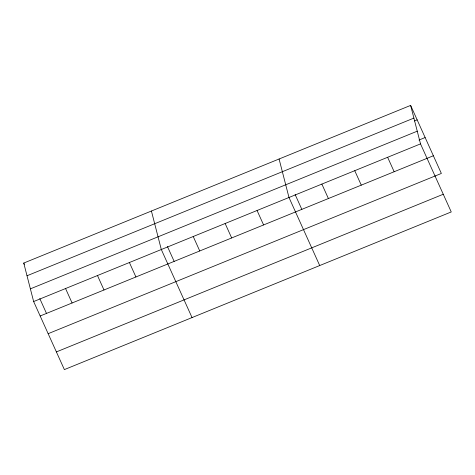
<?xml version="1.0" encoding="UTF-8"?>
<svg xmlns="http://www.w3.org/2000/svg" width="475" height="475" viewBox="0 0 475 475"><rect width="100%" height="100%" fill="white"/><g stroke="black" fill="none" stroke-linecap="round" stroke-linejoin="round"><path stroke-width="0.71" d="M410.626 105.397L420.517 143.883L451.25 211.945L64.374 369.603L33.642 301.548L23.75 263.055L410.626 105.397L441.358 173.452L435.189 175.97M27.016 275.761L413.891 118.097M414.408 120.959L417.151 119.843M30.376 288.848L417.252 131.183M418.974 140.048L425.137 137.536M33.642 301.548L420.517 143.883M40.167 315.994L433.366 155.764M48.153 333.688L435.035 176.023M56.388 351.916L443.264 194.251M387.636 157.284L394.161 171.73M354.748 170.685L361.273 185.137M321.866 184.086L328.391 198.538M295.123 194.518L301.833 209.368M319.711 265.549L288.984 197.487L279.086 159M257.064 210.496L263.589 224.942M225.144 223.499L231.669 237.951M193.23 236.508L199.755 250.96M167.455 246.543L174.159 261.398M192.042 317.579L161.31 249.518L151.418 211.031M129.396 262.527L135.921 276.973M97.476 275.53L104.001 289.982M65.562 288.539L72.087 302.991M23.75 263.055L24.344 264.373M39.787 298.573L46.491 313.429"/></g></svg>
